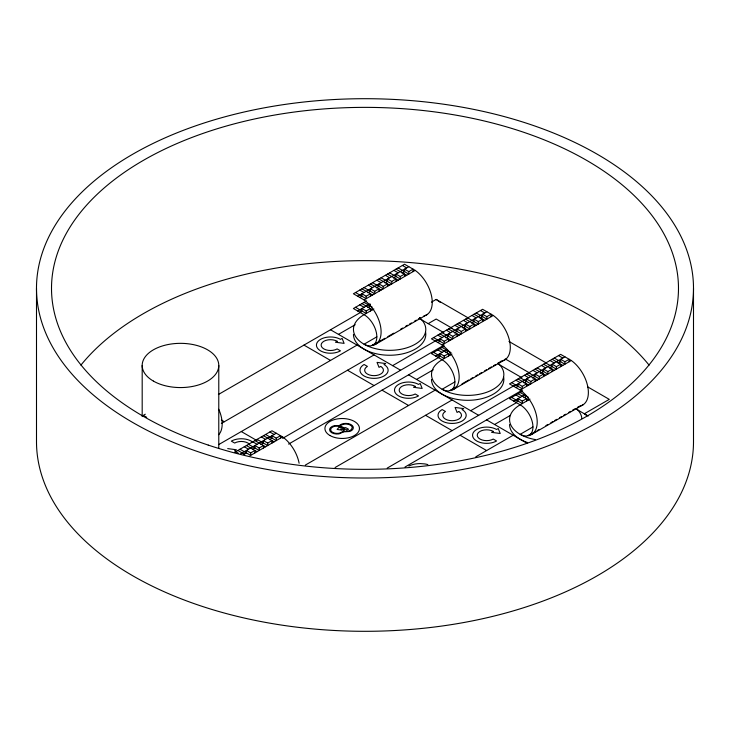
<?xml version="1.0" encoding="UTF-8"?>
<svg xmlns="http://www.w3.org/2000/svg" width="730" height="730" viewBox="0 0 730 730"><rect width="100%" height="100%" fill="white"/><g stroke="black" fill="none" stroke-linecap="round" stroke-linejoin="round"><path stroke-width="1.09" d="M339.277 425.617L339.322 425.563A7.51 4.334 0 0 1 347.772 423.546A7.51 4.334 0 0 1 353.329 427.734L353.074 428.848A7.51 4.334 0 0 1 349.579 431.485L343.575 431.841L339.003 433.903A7.482 4.316 0 0 1 329.595 429.724L329.851 428.61A7.482 4.316 0 0 1 335.134 425.553L339.003 425.553L343.264 427.36M343.547 431.886L344.359 428.902M340.317 425.873L341.312 425.125A6.388 3.687 0 0 1 345.819 424.048L347.471 424.166A6.388 3.687 0 0 1 352.207 427.725C351.495 431.202 346.923 431.695 344.003 431.248M145.288 414.211L143.317 415.352L146.73 417.314M357.654 296.225L408.809 266.687M359.79 297.448L361.916 296.225L361.916 293.761L366.177 296.225L370.438 293.761L370.438 296.225M367.884 292.776L370.438 291.297L370.438 288.834L374.709 291.297L378.97 288.834L378.97 291.297M376.415 287.857L378.97 286.379L378.97 283.915L383.232 286.379L387.493 283.915L387.493 286.379M384.938 282.93L387.493 281.452L387.493 278.997L391.755 281.452L396.016 278.997L396.016 281.452M393.461 278.011L396.016 276.533L396.016 274.069L400.286 276.533L404.548 274.069L404.548 276.533M401.984 273.084L404.548 271.615L404.548 269.151L408.809 271.615L413.07 269.151L413.07 271.615M415.206 270.383L404.548 264.224L353.393 293.761L364.051 299.911L415.206 270.383A27.32 15.768 60 0 1 431.685 296.699A27.32 15.768 60 0 1 423.874 315.917M366.606 300.897L353.393 308.525L364.051 314.676A18.086 10.439 60 0 1 375.868 330.617A18.086 10.439 60 0 1 373.094 345.107L370.438 345.929L367.354 345.618L364.051 344.213L376.835 336.831M357.654 310.989L370.019 303.853M359.79 312.221L361.916 310.989L361.916 308.525L366.177 310.989L370.438 308.525L370.438 310.989M367.884 307.54L370.438 306.062L370.438 304.428M218.407 394.492L361.031 312.148M373.888 309L364.051 314.676A36.172 20.887 0 0 0 362.5 343.264A36.172 20.887 0 0 0 411.82 345.938A36.172 20.887 0 0 0 419.513 317.687M338.474 334.367L355.209 324.704M221.354 423.446L357.061 345.098M431.457 302.147L436.175 299.419L468.633 318.161M376.826 342.635L371.908 345.473L372.72 345.454A27.32 15.768 60 0 0 380.54 326.228A27.32 15.768 60 0 0 364.051 299.911M373.094 345.107L384.892 338.291M387.849 336.585L393.753 333.181M400.633 329.203L402.604 328.071M405.551 326.365L407.523 325.233M409.484 324.093L411.455 322.961M414.412 321.255L416.374 320.123M418.345 318.983L420.307 317.851M376.224 343.912L427.369 314.374M218.681 444.606L374.052 354.908M428.209 323.636L436.175 319.037L451.961 328.153M234.595 452.354L271.98 430.773L282.638 436.923A27.32 15.768 60 0 1 299.118 463.24M392.63 365.639L435.965 340.618M240.435 453.905L276.241 433.228M435.71 341.284L486.864 311.756M243.847 454.398L246.402 452.919L246.402 450.456L250.664 452.919L254.925 450.456L254.925 452.919M252.37 449.47L254.925 448.001L254.925 445.537L259.187 448.001L263.448 445.537L263.448 448.001M260.893 444.552L263.448 443.073L263.448 440.619L267.718 443.073L271.98 440.619L271.98 443.073M269.425 439.633L271.98 438.155L271.98 435.691L276.241 438.155L280.502 435.691L280.502 438.155M437.845 342.516L439.971 341.284L439.971 338.829L444.232 341.284L448.503 338.829L448.503 341.284M445.939 337.844L448.503 336.366L448.503 333.902L452.764 336.366L457.026 333.902L457.026 336.366M454.471 332.916L457.026 331.438L457.026 328.984L461.287 331.438L465.548 328.984L465.548 331.438M462.993 327.998L465.548 326.52L465.548 324.056L469.81 326.52L474.08 324.056L474.08 326.52M471.516 323.071L474.08 321.601L474.08 319.138L478.342 321.601L482.603 319.138L482.603 321.601M480.048 318.152L482.603 316.674L482.603 314.21L486.864 316.674L491.126 314.21L491.126 316.674M250.171 455.666L282.638 436.923M493.261 315.442L482.603 309.292L431.448 338.829L442.106 344.98L493.261 315.442A27.32 15.768 60 0 1 509.595 341.029A27.32 15.768 60 0 1 502.87 360.729M282.601 438.365L443.931 345.217M444.232 346.212L431.448 353.594L442.106 359.744A18.086 10.439 60 0 1 453.923 375.685A18.086 10.439 60 0 1 451.149 390.176L448.503 390.988L445.419 390.687L442.106 389.282L454.89 381.89M435.71 356.058L446.368 349.898M437.845 357.28L439.971 356.058L439.971 353.594L444.232 356.058L448.503 353.594L448.503 356.058M445.939 352.608L448.503 351.13M288.596 444.096L439.095 357.207M451.943 354.068L442.106 359.744A36.172 20.887 0 0 0 439.971 387.931A36.172 20.887 0 0 0 488.425 391.618A36.172 20.887 0 0 0 499.01 364.069M416.529 379.436L433.273 369.772M305.313 465.101L435.116 390.167M455.867 387.128L449.963 390.541L450.775 390.523A27.32 15.768 60 0 0 458.595 371.296A27.32 15.768 60 0 0 442.106 344.98M451.149 390.176L456.067 387.338M461.971 383.925L468.852 379.947M470.823 378.815L472.794 377.675M475.741 375.977L477.712 374.837M479.674 373.705L481.645 372.565M484.592 370.867L486.563 369.727M488.525 368.595L491.482 366.889M493.443 365.748L495.414 364.617M497.386 363.476L500.333 361.779M454.279 388.971L505.434 359.443M335.088 467.529L452.107 399.976M470.695 410.707L514.02 385.686M513.765 386.352L564.92 356.815M515.9 387.584L518.026 386.352L518.026 383.889L522.297 386.352L526.558 383.889L526.558 386.352M523.994 382.903L526.558 381.434L526.558 378.97L530.82 381.434L535.081 378.97L535.081 381.434M532.526 377.985L535.081 376.507L535.081 374.043L539.342 376.507L543.604 374.043L543.604 376.507M540.2 373.55L543.604 371.588L543.604 369.124L547.874 371.588L552.135 369.124L552.135 371.588M549.571 368.139L552.135 366.661L552.135 364.206L556.397 366.661L560.658 364.206L560.658 366.661M558.103 363.221L560.658 361.742L560.658 359.279L564.92 361.742L569.181 359.279L569.181 361.742M571.316 360.51L560.658 354.36L509.503 383.889L520.161 390.048L571.316 360.51A27.32 15.768 60 0 1 587.805 386.827A27.32 15.768 60 0 1 579.985 406.053M387.21 468.103L521.986 390.285M522.716 391.024L509.503 398.653L520.161 404.812A18.086 10.439 60 0 1 531.978 420.745A18.086 10.439 60 0 1 529.204 435.235L526.558 436.056L523.474 435.755L520.161 434.341L532.955 426.959M513.765 401.117L524.423 394.966M515.9 402.349L518.026 401.117L518.026 398.653L522.297 401.117L526.558 398.653L526.558 401.117M523.994 397.677L526.558 396.198M405.004 467.017L516.165 402.841M529.998 399.127L520.161 404.812A36.172 20.887 0 0 0 535.245 439.56M494.584 424.495L510.343 415.406M475.805 456.807L513.172 435.226M531.951 433.337L528.018 435.6L528.83 435.582A27.32 15.768 60 0 0 536.65 416.365A27.32 15.768 60 0 0 520.161 390.048M529.204 435.235L535.108 431.832M537.07 430.7L539.041 429.559M545.93 425.581L547.892 424.449M550.849 422.743L552.811 421.612M554.782 420.471L556.753 419.339M559.7 417.633L561.671 416.501M563.633 415.361L565.604 414.229M568.551 412.523L570.522 411.382M572.484 410.251L575.441 408.545M577.403 407.413L579.374 406.272M532.334 434.04L583.489 404.502M501.118 361.003L501.93 360.985M227.696 448.603L236.319 449.753L234.659 450.711A9.39 5.42 0 0 0 236.611 451.569M402.412 265.455L406.674 267.919M480.468 310.524L484.729 312.988M558.523 355.592L562.793 358.047M398.151 267.919L408.809 274.069L408.809 271.615M476.206 312.988L486.864 319.138L486.864 316.674M554.262 358.047L564.92 364.206L564.92 361.742M396.016 269.151L406.674 275.301M474.08 314.21L484.729 320.37M552.135 359.279L562.793 365.429M393.89 270.383L398.151 272.837M471.945 315.442L476.206 317.906M550 360.51L554.262 362.974M508.956 341.439L546.332 363.02M587.641 386.863L609.285 399.365L584.328 413.773L586.874 415.607M389.628 272.837L400.286 278.997L400.286 276.533M467.684 317.906L478.342 324.056L478.342 321.601M545.739 362.974L556.397 369.124L556.397 366.661M387.493 274.069L398.151 280.22M465.548 319.138L476.206 325.288M543.604 364.206L554.262 370.356M385.367 275.301L389.628 277.765M463.422 320.37L467.684 322.824M541.477 365.429L545.739 367.893M381.096 277.765L391.755 283.915L391.755 281.452M459.161 322.824L469.81 328.984L469.81 326.52M537.216 367.893L547.874 374.043L547.874 371.588M378.97 278.997L389.628 285.147M457.026 324.056L467.684 330.215M535.081 369.124L545.739 375.275M376.835 280.22L381.096 282.683M454.89 325.288L459.161 327.752M532.955 370.356L537.216 372.82M505.242 358.914L529.907 373.158M372.574 282.683L383.232 288.834L383.232 286.379M450.629 327.752L461.287 333.902L461.287 331.438M528.684 372.82L539.342 378.97L539.342 376.507M370.438 283.915L381.096 290.065M448.503 328.984L459.161 335.134M526.558 374.043L537.216 380.202M368.312 285.147L372.574 287.611M446.368 330.215L450.629 332.67M524.423 375.275L528.684 377.738M419.713 318.736L443.858 332.67M498.261 364.087L521.895 377.729M576.773 409.411L588.234 416.027M364.051 287.611L374.709 293.761L374.709 291.297M442.106 332.67L452.764 338.829L452.764 336.366M520.161 377.738L530.82 383.889L530.82 381.434M361.916 288.834L372.574 294.993M439.971 333.902L450.629 340.052M518.026 378.97L528.684 385.121M359.79 290.065L364.051 292.529M437.845 335.134L442.106 337.598M515.9 380.202L520.161 382.657M355.519 292.529L366.177 298.679L366.177 296.225M433.584 337.598L444.232 343.748L444.232 341.284M511.639 382.657L522.297 388.816L522.297 386.352M364.051 302.375L372.145 307.047M442.106 347.443L451.058 352.608M520.161 392.503L528.264 397.184M361.916 303.607L372.574 309.757M439.971 348.666L450.629 354.826M518.026 393.735L528.684 399.885M359.79 304.839L364.051 307.293M437.845 349.898L442.106 352.362M515.9 394.966L520.161 397.43M355.519 307.293L366.177 313.453L366.177 310.989M433.584 352.362L444.232 358.512L444.232 356.058M511.639 397.43L522.297 403.58L522.297 401.117M330.507 329.768L400.597 370.238M408.563 374.837L478.652 415.306M486.618 419.905L527.334 443.402M303.954 345.098L330.507 360.428M347.498 370.238L374.052 385.568M382.018 390.167L408.563 405.488M425.553 415.306L452.107 430.627M460.073 435.226L486.618 450.556M269.845 432.005L274.106 434.459M265.583 434.459L276.241 440.619L276.241 438.155M263.448 435.691L274.106 441.842M261.322 436.923L265.583 439.387M257.06 439.387L267.718 445.537L267.718 443.073M221.354 420.033L224.311 421.739M241.302 431.549L257.033 440.637M254.925 440.619L265.583 446.769M252.799 441.842L257.06 444.305M248.529 444.305L259.187 450.456L259.187 448.001M246.402 445.537L257.06 451.688M244.267 446.769L248.529 449.224M240.006 449.224L250.664 455.383L250.664 452.919M237.88 450.456L244.696 454.398M235.744 451.688L238.299 453.166M436.175 299.419L440.427 302.485M341.95 427.397L338.72 426.165L335.417 426.165A6.388 3.687 0 0 0 330.909 428.775L330.69 429.724A6.388 3.687 0 0 0 337.068 433.41C339.642 433.483 344.204 432.133 343.237 428.775M693.5 288.359A328.5 189.654 0 0 1 200.75 452.609A328.5 189.654 0 0 1 200.75 124.109A328.5 189.654 0 0 1 693.5 288.359L693.5 441.641A328.5 189.654 0 0 1 365 631.304A328.5 189.654 0 0 1 36.5 441.641L36.5 288.359M218.781 365.456L218.781 448.348M142.186 365.456L142.186 416.556M80.921 365.119A313.48 180.985 0 0 1 365 260.656A313.48 180.985 0 0 1 649.08 365.119M408.855 466.059A17.274 9.974 0 0 1 420.243 463.577L424.714 463.915A17.274 9.974 0 0 1 427.889 464.608M252.835 442.216A14.08 8.13 0 0 0 231.346 441.13L234.659 443.046A9.39 5.42 0 0 1 249.432 444.168M218.744 409.284A27.32 15.768 60 0 1 218.744 434.678M425.599 332.187A36.172 20.887 0 0 1 391.517 355.218A36.172 20.887 0 0 1 353.457 334.367M503.654 377.255A36.172 20.887 0 0 1 469.572 400.286A36.172 20.887 0 0 1 431.512 379.436M577.065 409.138A36.172 20.887 0 0 1 581.856 418.491M527.653 442.581A36.172 20.887 0 0 1 509.567 424.495M339.359 426.877L337.123 429.45L341.704 430.107L340.965 429.085L344.697 428.957A3.933 2.272 0 0 1 346.704 430.253L348.529 429.222L345.755 427.68L340.016 427.78L339.359 426.877M337.141 341.266L335.49 342.224L344.113 343.374L342.124 338.391L340.463 339.35A14.08 8.13 0 0 0 320.552 339.35A14.08 8.13 0 0 0 320.552 350.847A14.08 8.13 0 0 0 340.463 350.847L337.141 348.931A9.39 5.42 0 0 1 323.874 348.931A9.39 5.42 0 0 1 323.874 341.266A9.39 5.42 0 0 1 337.141 341.266M380.686 366.405L379.025 367.363L377.036 362.381L385.668 363.531L384.007 364.489A14.08 8.13 0 0 1 384.007 375.987A14.08 8.13 0 0 1 364.097 375.987A14.08 8.13 0 0 1 364.097 364.489L367.409 366.405A9.39 5.42 0 0 0 367.409 374.07A9.39 5.42 0 0 0 380.686 374.07A9.39 5.42 0 0 0 380.686 366.405M415.206 386.334L413.545 387.292L422.168 388.442L420.179 383.46L418.518 384.418A14.08 8.13 0 0 0 398.607 384.418A14.08 8.13 0 0 0 398.607 395.916A14.08 8.13 0 0 0 418.518 395.916L415.206 393.999A9.39 5.42 0 0 1 401.929 393.999A9.39 5.42 0 0 1 401.929 386.334A9.39 5.42 0 0 1 415.206 386.334M458.741 411.474L457.08 412.432L455.091 407.45L463.723 408.599L462.063 409.557A14.08 8.13 0 0 1 462.063 421.055A14.08 8.13 0 0 1 442.152 421.055A14.08 8.13 0 0 1 442.152 409.557L445.464 411.474A9.39 5.42 0 0 0 445.464 419.139A9.39 5.42 0 0 0 458.741 419.139A9.39 5.42 0 0 0 458.741 411.474M493.261 431.393L491.6 432.352L500.223 433.501L498.234 428.519L496.573 429.477A14.08 8.13 0 0 0 476.663 429.477A14.08 8.13 0 0 0 476.663 440.975A14.08 8.13 0 0 0 496.573 440.975L493.261 439.059A9.39 5.42 0 0 1 479.984 439.059A9.39 5.42 0 0 1 479.984 431.393A9.39 5.42 0 0 1 493.261 431.393M329.978 435.536A17.274 9.974 0 0 0 358.877 431.065A17.274 9.974 0 0 0 337.716 418.856A17.274 9.974 0 0 0 329.978 435.536M208.26 445.099A313.48 180.985 0 0 0 678.48 288.359A313.48 180.985 0 0 0 208.26 131.619A313.48 180.985 0 0 0 208.26 445.099M153.4 381.087A38.298 22.11 0 0 0 217.476 371.178A38.298 22.11 0 0 0 170.564 344.095A38.298 22.11 0 0 0 153.4 381.087"/></g></svg>
